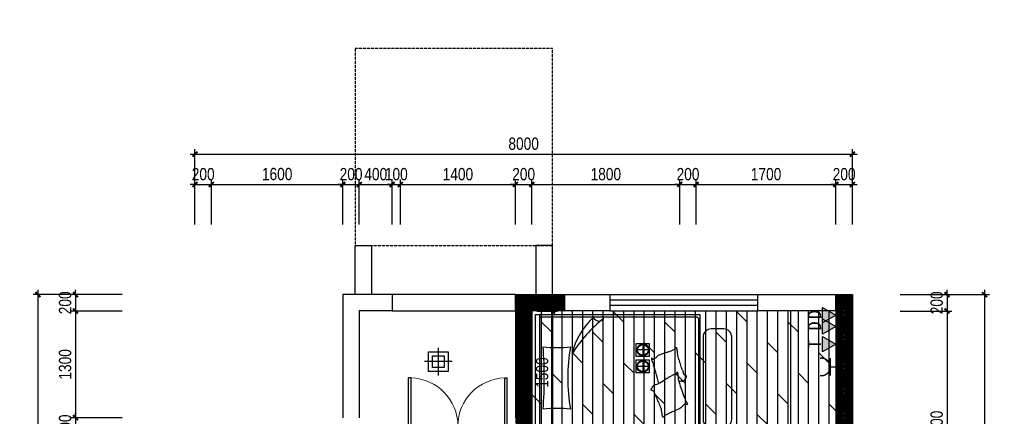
# Model space of a CAD drawing. Extents: x 160245 to 405305, y -111140 to 232735.
# Drawn here: x 268272 to 280173, y 5212 to 10061 of the extents above; entities that cross this region are included whole.
import ezdxf

# ---------------------------------------------------------------- set-up
doc = ezdxf.new("R2010")
doc.units = 0
doc.header["$LTSCALE"] = 10
doc.header["$MEASUREMENT"] = 0
doc.linetypes.add('HIDDEN', pattern=[0.375, 0.25, -0.125])
doc.layers.get('Defpoints').update_dxf_attribs({"color": 229})
for name, color, linetype in [('C-ceiling 天花', 153, 'Continuous'), ('C-Light 灯具', 107, 'Continuous'), ('Door 门', 107, 'Continuous'), ('P-floorpat地面', 8, 'Continuous'), ('P-Furniture 家具', 153, 'Continuous'), ('P-Make furniture 固定制作', 154, 'Continuous'), ('P-New Wall Size 隔墙尺寸', 8, 'Continuous'), ('P-O wall 原始墙体', 245, 'Continuous'), ('P-o 原建筑尺寸', 8, 'Continuous'), ('P-Stair 楼梯（原建筑设备）', 159, 'Continuous'), ('P-window 窗', 107, 'Continuous'), ('PW01-POWERPOINT___DATAPOIN', 2, 'Continuous'), ('插座说明', 2, 'Continuous')]:
    doc.layers.add(name, color=color, linetype=linetype)
doc.styles.add('PDC DIM', font='PMingLiU-ExtB.ttf', dxfattribs={"width": 0.85})
doc.styles.add('黑体', font='simhei.ttf')
doc.dimstyles.new('PDC-A2', dxfattribs={"dimscale": 0, "dimtxt": 2.5, "dimasz": 1, "dimexe": 1, "dimexo": 1, "dimgap": 0.7, "dimtad": 1, "dimdec": 0, "dimtxsty": 'PDC DIM', "dimblk": 'ARCHTICK', "dimcen": 1, "dimdle": 1, "dimclrd": 8, "dimclre": 8, "dimclrt": 9, "dimadec": 0, "dimazin": 0, "dimtfac": 1, "dimtdec": 0, "dimtix": 1, "dimtmove": 2, "dimatfit": 3, "dimldrblk": 'PDC A2 T R', "dimfxl": 10, "dimfxlon": 1, "dimarcsym": 0})
pattern_1 = [(45, (59491.276, 0), (-8.8388348, 8.8388348), [])]

# ---------------------------------------------------------------- blocks, each defined once
blk = doc.blocks.new('$DorLib2D$00000002')
for p, q in [((-0.5, 0), (-0.5, 0.4875)), ((-0.475, 0.4875), (-0.5, 0.4875)), ((-0.475, 0), (-0.475, 0.4875)), ((0.475, 0), (0.475, 0.4875)), ((0.475, 0.4875), (0.5, 0.4875)), ((0.5, 0), (0.5, 0.4875)), ((-0.5, 0), (-0.475, 0)), ((0.5, 0), (0.475, 0))]:
    blk.add_line(p, q)
at = {"lineweight": 13}
for centre, start, end in [((-0.4875, 0), 0, 88.53072), ((0.4875, 0), 91.46928, 180)]:
    blk.add_arc(centre, 0.4875, start, end, dxfattribs=at)
blk = doc.blocks.new('$WINLIB2D$00000001')
at = {"color": 0}
for points in [[(-0.5, 0.5), (-0.5, -0.5)], [(-0.5, 0.5), (0.5, 0.5)], [(0.5, -0.5), (0.5, 0.5)], [(0.5, 0.1667), (-0.5, 0.1667)], [(0.5, -0.1667), (-0.5, -0.1667)], [(-0.5, -0.5), (0.5, -0.5)]]:
    blk.add_lwpolyline(points, dxfattribs=at)
blk = doc.blocks.new('_ArchTick')
at = {"color": 0, "linetype": 'ByBlock', "const_width": 0.4}
blk.add_lwpolyline([(-0.5, -0.5), (0.5, 0.5)], dxfattribs=at)
blk = doc.blocks.new('*D1055')
at = {"layer": 'Defpoints', "color": 0, "transparency": 16777216}
for p in [(269583, 6709), (268953, 6509), (269583, 6509)]:
    blk.add_point(p, dxfattribs=at)
at = {"layer": 'P-o 原建筑尺寸', "color": 8, "lineweight": -2, "transparency": 16777216}
for p, q in [((269523, 6709), (268893, 6709)), ((268953, 6709), (268953, 6769)), ((268953, 6709), (268953, 6509)), ((269523, 6509), (268893, 6509)), ((268953, 6509), (268953, 6449))]:
    blk.add_line(p, q, dxfattribs=at)
at = {"layer": 'P-o 原建筑尺寸', "color": 8, "lineweight": -2, "transparency": 16777216, "xscale": 60, "yscale": 60, "zscale": 60}
for p, rotation in [((268953, 6709), 270), ((268953, 6509), 90)]:
    blk.add_blockref('_ArchTick', p, dxfattribs=dict(at, rotation=rotation))
at = {"layer": 'P-o 原建筑尺寸', "color": 9, "transparency": 16777216, "insert": (268827, 6609), "char_height": 150, "attachment_point": 5, "rotation": 90, "style": 'PDC DIM'}
blk.add_mtext('200', dxfattribs=at)
blk = doc.blocks.new('PDC A2 T R')
at = {"color": 0, "linetype": 'ByBlock'}
blk.add_line((0, 0), (-2, 0), dxfattribs=at)
for points in [[(-2.15, 0.89), (-1.49, 1.35), (-0.6, 0), (0, 0)], [(-2.15, -0.89), (-1.49, -1.35), (-0.6, 0), (0, 0)]]:
    blk.add_solid(points, dxfattribs=at)
blk = doc.blocks.new('*D1056')
at = {"layer": 'Defpoints', "color": 0, "transparency": 16777216}
for p in [(269583, 6509), (268953, 5209), (269583, 5209)]:
    blk.add_point(p, dxfattribs=at)
at = {"layer": 'P-o 原建筑尺寸', "color": 8, "lineweight": -2, "transparency": 16777216}
for p, q in [((268953, 6569), (268953, 5149)), ((269523, 6509), (268893, 6509)), ((269523, 5209), (268893, 5209))]:
    blk.add_line(p, q, dxfattribs=at)
at = {"layer": 'P-o 原建筑尺寸', "color": 8, "lineweight": -2, "transparency": 16777216, "xscale": 60, "yscale": 60, "zscale": 60}
for p, rotation in [((268953, 6509), 90), ((268953, 5209), 270)]:
    blk.add_blockref('_ArchTick', p, dxfattribs=dict(at, rotation=rotation))
at = {"layer": 'P-o 原建筑尺寸', "color": 9, "transparency": 16777216, "insert": (268827, 5859), "char_height": 150, "attachment_point": 5, "rotation": 90, "style": 'PDC DIM'}
blk.add_mtext('1300', dxfattribs=at)
blk = doc.blocks.new('*D1044')
at = {"layer": 'Defpoints', "color": 0, "transparency": 16777216}
for p in [(269583, 6709), (268496, -3991), (269583, -3991)]:
    blk.add_point(p, dxfattribs=at)
at = {"layer": 'P-o 原建筑尺寸', "color": 8, "lineweight": -2, "transparency": 16777216}
for p, q in [((269096, 6709), (268436, 6709)), ((268496, 6769), (268496, -4051)), ((269096, -3991), (268436, -3991))]:
    blk.add_line(p, q, dxfattribs=at)
at = {"layer": 'P-o 原建筑尺寸', "color": 8, "lineweight": -2, "transparency": 16777216, "xscale": 60, "yscale": 60, "zscale": 60}
for p, rotation in [((268496, 6709), 90), ((268496, -3991), 270)]:
    blk.add_blockref('_ArchTick', p, dxfattribs=dict(at, rotation=rotation))
at = {"layer": 'P-o 原建筑尺寸', "color": 9, "transparency": 16777216, "insert": (268371, 1359), "char_height": 150, "attachment_point": 5, "rotation": 90, "style": 'PDC DIM'}
blk.add_mtext('10700', dxfattribs=at)
blk = doc.blocks.new('*D1045')
at = {"layer": 'Defpoints', "color": 0, "transparency": 16777216}
for p in [(278929, 6709), (278929, 6509), (279559, 6509)]:
    blk.add_point(p, dxfattribs=at)
at = {"layer": 'P-o 原建筑尺寸', "color": 8, "lineweight": -2, "transparency": 16777216}
for p, q in [((278989, 6709), (279619, 6709)), ((279559, 6709), (279559, 6769)), ((279559, 6709), (279559, 6509)), ((278989, 6509), (279619, 6509)), ((279559, 6509), (279559, 6449))]:
    blk.add_line(p, q, dxfattribs=at)
at = {"layer": 'P-o 原建筑尺寸', "color": 8, "lineweight": -2, "transparency": 16777216, "xscale": 60, "yscale": 60, "zscale": 60}
for p, rotation in [((279559, 6709), 270), ((279559, 6509), 90)]:
    blk.add_blockref('_ArchTick', p, dxfattribs=dict(at, rotation=rotation))
at = {"layer": 'P-o 原建筑尺寸', "color": 9, "transparency": 16777216, "insert": (279434, 6609), "char_height": 150, "attachment_point": 5, "rotation": 90, "style": 'PDC DIM'}
blk.add_mtext('200', dxfattribs=at)
blk = doc.blocks.new('*D1046')
at = {"layer": 'Defpoints', "color": 0, "transparency": 16777216}
for p in [(278929, 6509), (278929, 3709), (279559, 3709)]:
    blk.add_point(p, dxfattribs=at)
at = {"layer": 'P-o 原建筑尺寸', "color": 8, "lineweight": -2, "transparency": 16777216}
for p, q in [((279559, 6569), (279559, 3649)), ((278989, 6509), (279619, 6509)), ((278989, 3709), (279619, 3709))]:
    blk.add_line(p, q, dxfattribs=at)
at = {"layer": 'P-o 原建筑尺寸', "color": 8, "lineweight": -2, "transparency": 16777216, "xscale": 60, "yscale": 60, "zscale": 60}
for p, rotation in [((279559, 6509), 90), ((279559, 3709), 270)]:
    blk.add_blockref('_ArchTick', p, dxfattribs=dict(at, rotation=rotation))
at = {"layer": 'P-o 原建筑尺寸', "color": 9, "transparency": 16777216, "insert": (279434, 5109), "char_height": 150, "attachment_point": 5, "rotation": 90, "style": 'PDC DIM'}
blk.add_mtext('2800', dxfattribs=at)
blk = doc.blocks.new('*D1054')
at = {"layer": 'Defpoints', "color": 0, "transparency": 16777216}
for p in [(278929, 6709), (278929, -3991), (280016, -3991)]:
    blk.add_point(p, dxfattribs=at)
at = {"layer": 'P-o 原建筑尺寸', "color": 8, "lineweight": -2, "transparency": 16777216}
for p, q in [((279416, 6709), (280076, 6709)), ((280016, 6769), (280016, -4051)), ((279416, -3991), (280076, -3991))]:
    blk.add_line(p, q, dxfattribs=at)
at = {"layer": 'P-o 原建筑尺寸', "color": 8, "lineweight": -2, "transparency": 16777216, "xscale": 60, "yscale": 60, "zscale": 60}
for p, rotation in [((280016, 6709), 90), ((280016, -3991), 270)]:
    blk.add_blockref('_ArchTick', p, dxfattribs=dict(at, rotation=rotation))
at = {"layer": 'P-o 原建筑尺寸', "color": 9, "transparency": 16777216, "insert": (279890, 1359), "char_height": 150, "attachment_point": 5, "rotation": 90, "style": 'PDC DIM'}
blk.add_mtext('10700', dxfattribs=at)
blk = doc.blocks.new('*D1061')
at = {"layer": 'Defpoints', "color": 0, "transparency": 16777216}
for p in [(270607, 8051), (270407, 7503), (270607, 7503)]:
    blk.add_point(p, dxfattribs=at)
at = {"layer": 'P-o 原建筑尺寸', "color": 8, "lineweight": -2, "transparency": 16777216}
for p, q in [((270407, 7563), (270407, 8111)), ((270607, 7563), (270607, 8111)), ((270407, 8051), (270347, 8051)), ((270407, 8051), (270607, 8051)), ((270607, 8051), (270667, 8051))]:
    blk.add_line(p, q, dxfattribs=at)
at = {"layer": 'P-o 原建筑尺寸', "color": 8, "lineweight": -2, "transparency": 16777216, "xscale": 60, "yscale": 60, "zscale": 60}
blk.add_blockref('_ArchTick', (270407, 8051), dxfattribs=at)
at = {"layer": 'P-o 原建筑尺寸', "color": 8, "lineweight": -2, "transparency": 16777216, "xscale": 60, "yscale": 60, "zscale": 60, "rotation": 180}
blk.add_blockref('_ArchTick', (270607, 8051), dxfattribs=at)
at = {"layer": 'P-o 原建筑尺寸', "color": 9, "transparency": 16777216, "insert": (270507, 8176), "char_height": 150, "attachment_point": 5, "style": 'PDC DIM'}
blk.add_mtext('200', dxfattribs=at)
blk = doc.blocks.new('*D1062')
at = {"layer": 'Defpoints', "color": 0, "transparency": 16777216}
for p in [(272207, 8051), (270607, 7503), (272207, 7503)]:
    blk.add_point(p, dxfattribs=at)
at = {"layer": 'P-o 原建筑尺寸', "color": 8, "lineweight": -2, "transparency": 16777216}
for p, q in [((270607, 7563), (270607, 8111)), ((272207, 7563), (272207, 8111)), ((270547, 8051), (272267, 8051))]:
    blk.add_line(p, q, dxfattribs=at)
at = {"layer": 'P-o 原建筑尺寸', "color": 8, "lineweight": -2, "transparency": 16777216, "xscale": 60, "yscale": 60, "zscale": 60, "rotation": 180}
blk.add_blockref('_ArchTick', (270607, 8051), dxfattribs=at)
at = {"layer": 'P-o 原建筑尺寸', "color": 8, "lineweight": -2, "transparency": 16777216, "xscale": 60, "yscale": 60, "zscale": 60}
blk.add_blockref('_ArchTick', (272207, 8051), dxfattribs=at)
at = {"layer": 'P-o 原建筑尺寸', "color": 9, "transparency": 16777216, "insert": (271407, 8177), "char_height": 150, "attachment_point": 5, "style": 'PDC DIM'}
blk.add_mtext('1600', dxfattribs=at)
blk = doc.blocks.new('*D1063')
at = {"layer": 'Defpoints', "color": 0, "transparency": 16777216}
for p in [(274307, 8051), (272907, 7503), (274307, 7503)]:
    blk.add_point(p, dxfattribs=at)
at = {"layer": 'P-o 原建筑尺寸', "color": 8, "lineweight": -2, "transparency": 16777216}
for p, q in [((272907, 7563), (272907, 8111)), ((274307, 7563), (274307, 8111)), ((272847, 8051), (274367, 8051))]:
    blk.add_line(p, q, dxfattribs=at)
at = {"layer": 'P-o 原建筑尺寸', "color": 8, "lineweight": -2, "transparency": 16777216, "xscale": 60, "yscale": 60, "zscale": 60, "rotation": 180}
blk.add_blockref('_ArchTick', (272907, 8051), dxfattribs=at)
at = {"layer": 'P-o 原建筑尺寸', "color": 8, "lineweight": -2, "transparency": 16777216, "xscale": 60, "yscale": 60, "zscale": 60}
blk.add_blockref('_ArchTick', (274307, 8051), dxfattribs=at)
at = {"layer": 'P-o 原建筑尺寸', "color": 9, "transparency": 16777216, "insert": (273607, 8176), "char_height": 150, "attachment_point": 5, "style": 'PDC DIM'}
blk.add_mtext('1400', dxfattribs=at)
blk = doc.blocks.new('*D1064')
at = {"layer": 'Defpoints', "color": 0, "transparency": 16777216}
for p in [(276307, 8051), (274507, 7503), (276307, 7503)]:
    blk.add_point(p, dxfattribs=at)
at = {"layer": 'P-o 原建筑尺寸', "color": 8, "lineweight": -2, "transparency": 16777216}
for p, q in [((274507, 7563), (274507, 8111)), ((276307, 7563), (276307, 8111)), ((274447, 8051), (276367, 8051))]:
    blk.add_line(p, q, dxfattribs=at)
at = {"layer": 'P-o 原建筑尺寸', "color": 8, "lineweight": -2, "transparency": 16777216, "xscale": 60, "yscale": 60, "zscale": 60, "rotation": 180}
blk.add_blockref('_ArchTick', (274507, 8051), dxfattribs=at)
at = {"layer": 'P-o 原建筑尺寸', "color": 8, "lineweight": -2, "transparency": 16777216, "xscale": 60, "yscale": 60, "zscale": 60}
blk.add_blockref('_ArchTick', (276307, 8051), dxfattribs=at)
at = {"layer": 'P-o 原建筑尺寸', "color": 9, "transparency": 16777216, "insert": (275407, 8176), "char_height": 150, "attachment_point": 5, "style": 'PDC DIM'}
blk.add_mtext('1800', dxfattribs=at)
blk = doc.blocks.new('*D1065')
at = {"layer": 'Defpoints', "color": 0, "transparency": 16777216}
for p in [(276507, 8051), (276307, 7503), (276507, 7503)]:
    blk.add_point(p, dxfattribs=at)
at = {"layer": 'P-o 原建筑尺寸', "color": 8, "lineweight": -2, "transparency": 16777216}
for p, q in [((276307, 7563), (276307, 8111)), ((276507, 7563), (276507, 8111)), ((276307, 8051), (276247, 8051)), ((276307, 8051), (276507, 8051)), ((276507, 8051), (276567, 8051))]:
    blk.add_line(p, q, dxfattribs=at)
at = {"layer": 'P-o 原建筑尺寸', "color": 8, "lineweight": -2, "transparency": 16777216, "xscale": 60, "yscale": 60, "zscale": 60}
blk.add_blockref('_ArchTick', (276307, 8051), dxfattribs=at)
at = {"layer": 'P-o 原建筑尺寸', "color": 8, "lineweight": -2, "transparency": 16777216, "xscale": 60, "yscale": 60, "zscale": 60, "rotation": 180}
blk.add_blockref('_ArchTick', (276507, 8051), dxfattribs=at)
at = {"layer": 'P-o 原建筑尺寸', "color": 9, "transparency": 16777216, "insert": (276407, 8176), "char_height": 150, "attachment_point": 5, "style": 'PDC DIM'}
blk.add_mtext('200', dxfattribs=at)
blk = doc.blocks.new('*D1066')
at = {"layer": 'Defpoints', "color": 0, "transparency": 16777216}
for p in [(278207, 8051), (276507, 7503), (278207, 7503)]:
    blk.add_point(p, dxfattribs=at)
at = {"layer": 'P-o 原建筑尺寸', "color": 8, "lineweight": -2, "transparency": 16777216}
for p, q in [((276507, 7563), (276507, 8111)), ((278207, 7563), (278207, 8111)), ((276447, 8051), (278267, 8051))]:
    blk.add_line(p, q, dxfattribs=at)
at = {"layer": 'P-o 原建筑尺寸', "color": 8, "lineweight": -2, "transparency": 16777216, "xscale": 60, "yscale": 60, "zscale": 60, "rotation": 180}
blk.add_blockref('_ArchTick', (276507, 8051), dxfattribs=at)
at = {"layer": 'P-o 原建筑尺寸', "color": 8, "lineweight": -2, "transparency": 16777216, "xscale": 60, "yscale": 60, "zscale": 60}
blk.add_blockref('_ArchTick', (278207, 8051), dxfattribs=at)
at = {"layer": 'P-o 原建筑尺寸', "color": 9, "transparency": 16777216, "insert": (277357, 8176), "char_height": 150, "attachment_point": 5, "style": 'PDC DIM'}
blk.add_mtext('1700', dxfattribs=at)
blk = doc.blocks.new('*D1068')
at = {"layer": 'Defpoints', "color": 0, "transparency": 16777216}
for p in [(278407, 8051), (278207, 7503), (278407, 7503)]:
    blk.add_point(p, dxfattribs=at)
at = {"layer": 'P-o 原建筑尺寸', "color": 8, "lineweight": -2, "transparency": 16777216}
for p, q in [((278207, 7563), (278207, 8111)), ((278407, 7563), (278407, 8111)), ((278207, 8051), (278147, 8051)), ((278207, 8051), (278407, 8051)), ((278407, 8051), (278467, 8051))]:
    blk.add_line(p, q, dxfattribs=at)
at = {"layer": 'P-o 原建筑尺寸', "color": 8, "lineweight": -2, "transparency": 16777216, "xscale": 60, "yscale": 60, "zscale": 60}
blk.add_blockref('_ArchTick', (278207, 8051), dxfattribs=at)
at = {"layer": 'P-o 原建筑尺寸', "color": 8, "lineweight": -2, "transparency": 16777216, "xscale": 60, "yscale": 60, "zscale": 60, "rotation": 180}
blk.add_blockref('_ArchTick', (278407, 8051), dxfattribs=at)
at = {"layer": 'P-o 原建筑尺寸', "color": 9, "transparency": 16777216, "insert": (278307, 8176), "char_height": 150, "attachment_point": 5, "style": 'PDC DIM'}
blk.add_mtext('200', dxfattribs=at)
blk = doc.blocks.new('*D1069')
at = {"layer": 'Defpoints', "color": 0, "transparency": 16777216}
for p in [(278407, 8421), (270407, 7503), (278407, 7503)]:
    blk.add_point(p, dxfattribs=at)
at = {"layer": 'P-o 原建筑尺寸', "color": 8, "lineweight": -2, "transparency": 16777216}
for p, q in [((270407, 7821), (270407, 8481)), ((278407, 7821), (278407, 8481)), ((270347, 8421), (278467, 8421))]:
    blk.add_line(p, q, dxfattribs=at)
at = {"layer": 'P-o 原建筑尺寸', "color": 8, "lineweight": -2, "transparency": 16777216, "xscale": 60, "yscale": 60, "zscale": 60, "rotation": 180}
blk.add_blockref('_ArchTick', (270407, 8421), dxfattribs=at)
at = {"layer": 'P-o 原建筑尺寸', "color": 8, "lineweight": -2, "transparency": 16777216, "xscale": 60, "yscale": 60, "zscale": 60}
blk.add_blockref('_ArchTick', (278407, 8421), dxfattribs=at)
at = {"layer": 'P-o 原建筑尺寸', "color": 9, "transparency": 16777216, "insert": (274407, 8547), "char_height": 150, "attachment_point": 5, "style": 'PDC DIM'}
blk.add_mtext('8000', dxfattribs=at)
blk = doc.blocks.new('*D1099')
at = {"layer": 'Defpoints', "color": 0, "transparency": 16777216}
for p in [(269583, 5209), (268953, 5009), (269583, 5009)]:
    blk.add_point(p, dxfattribs=at)
at = {"layer": 'P-o 原建筑尺寸', "color": 8, "lineweight": -2, "transparency": 16777216}
for p, q in [((268953, 5209), (268953, 5269)), ((269523, 5209), (268893, 5209)), ((268953, 5209), (268953, 5009)), ((269523, 5009), (268893, 5009)), ((268953, 5009), (268953, 4949))]:
    blk.add_line(p, q, dxfattribs=at)
at = {"layer": 'P-o 原建筑尺寸', "color": 8, "lineweight": -2, "transparency": 16777216, "xscale": 60, "yscale": 60, "zscale": 60}
for p, rotation in [((268953, 5209), 270), ((268953, 5009), 90)]:
    blk.add_blockref('_ArchTick', p, dxfattribs=dict(at, rotation=rotation))
at = {"layer": 'P-o 原建筑尺寸', "color": 9, "transparency": 16777216, "insert": (268827, 5109), "char_height": 150, "attachment_point": 5, "rotation": 90, "style": 'PDC DIM'}
blk.add_mtext('200', dxfattribs=at)
blk = doc.blocks.new('*D1106')
at = {"layer": 'Defpoints', "color": 0, "transparency": 16777216}
for p in [(274507, 8051), (274307, 7503), (274507, 7503)]:
    blk.add_point(p, dxfattribs=at)
at = {"layer": 'P-o 原建筑尺寸', "color": 8, "lineweight": -2, "transparency": 16777216}
for p, q in [((274307, 7563), (274307, 8111)), ((274507, 7563), (274507, 8111)), ((274307, 8051), (274247, 8051)), ((274307, 8051), (274507, 8051)), ((274507, 8051), (274567, 8051))]:
    blk.add_line(p, q, dxfattribs=at)
at = {"layer": 'P-o 原建筑尺寸', "color": 8, "lineweight": -2, "transparency": 16777216, "xscale": 60, "yscale": 60, "zscale": 60}
blk.add_blockref('_ArchTick', (274307, 8051), dxfattribs=at)
at = {"layer": 'P-o 原建筑尺寸', "color": 8, "lineweight": -2, "transparency": 16777216, "xscale": 60, "yscale": 60, "zscale": 60, "rotation": 180}
blk.add_blockref('_ArchTick', (274507, 8051), dxfattribs=at)
at = {"layer": 'P-o 原建筑尺寸', "color": 9, "transparency": 16777216, "insert": (274407, 8176), "char_height": 150, "attachment_point": 5, "style": 'PDC DIM'}
blk.add_mtext('200', dxfattribs=at)
blk = doc.blocks.new('*D1107')
at = {"layer": 'Defpoints', "color": 0, "transparency": 16777216}
for p in [(272407, 8051), (272207, 7503), (272407, 7503)]:
    blk.add_point(p, dxfattribs=at)
at = {"layer": 'P-o 原建筑尺寸', "color": 8, "lineweight": -2, "transparency": 16777216}
for p, q in [((272207, 7563), (272207, 8111)), ((272407, 7563), (272407, 8111)), ((272207, 8051), (272147, 8051)), ((272207, 8051), (272407, 8051)), ((272407, 8051), (272467, 8051))]:
    blk.add_line(p, q, dxfattribs=at)
at = {"layer": 'P-o 原建筑尺寸', "color": 8, "lineweight": -2, "transparency": 16777216, "xscale": 60, "yscale": 60, "zscale": 60}
blk.add_blockref('_ArchTick', (272207, 8051), dxfattribs=at)
at = {"layer": 'P-o 原建筑尺寸', "color": 8, "lineweight": -2, "transparency": 16777216, "xscale": 60, "yscale": 60, "zscale": 60, "rotation": 180}
blk.add_blockref('_ArchTick', (272407, 8051), dxfattribs=at)
at = {"layer": 'P-o 原建筑尺寸', "color": 9, "transparency": 16777216, "insert": (272307, 8176), "char_height": 150, "attachment_point": 5, "style": 'PDC DIM'}
blk.add_mtext('200', dxfattribs=at)
blk = doc.blocks.new('*D1108')
at = {"layer": 'Defpoints', "color": 0, "transparency": 16777216}
for p in [(272807, 8051), (272407, 7503), (272807, 7503)]:
    blk.add_point(p, dxfattribs=at)
at = {"layer": 'P-o 原建筑尺寸', "color": 8, "lineweight": -2, "transparency": 16777216}
for p, q in [((272407, 7563), (272407, 8111)), ((272807, 7563), (272807, 8111)), ((272347, 8051), (272867, 8051))]:
    blk.add_line(p, q, dxfattribs=at)
at = {"layer": 'P-o 原建筑尺寸', "color": 8, "lineweight": -2, "transparency": 16777216, "xscale": 60, "yscale": 60, "zscale": 60, "rotation": 180}
blk.add_blockref('_ArchTick', (272407, 8051), dxfattribs=at)
at = {"layer": 'P-o 原建筑尺寸', "color": 8, "lineweight": -2, "transparency": 16777216, "xscale": 60, "yscale": 60, "zscale": 60}
blk.add_blockref('_ArchTick', (272807, 8051), dxfattribs=at)
at = {"layer": 'P-o 原建筑尺寸', "color": 9, "transparency": 16777216, "insert": (272607, 8176), "char_height": 150, "attachment_point": 5, "style": 'PDC DIM'}
blk.add_mtext('400', dxfattribs=at)
blk = doc.blocks.new('*D1109')
at = {"layer": 'Defpoints', "color": 0, "transparency": 16777216}
for p in [(272907, 8051), (272807, 7503), (272907, 7503)]:
    blk.add_point(p, dxfattribs=at)
at = {"layer": 'P-o 原建筑尺寸', "color": 8, "lineweight": -2, "transparency": 16777216}
for p, q in [((272807, 7563), (272807, 8111)), ((272907, 7563), (272907, 8111)), ((272807, 8051), (272747, 8051)), ((272807, 8051), (272907, 8051)), ((272907, 8051), (272967, 8051))]:
    blk.add_line(p, q, dxfattribs=at)
at = {"layer": 'P-o 原建筑尺寸', "color": 8, "lineweight": -2, "transparency": 16777216, "xscale": 60, "yscale": 60, "zscale": 60}
blk.add_blockref('_ArchTick', (272807, 8051), dxfattribs=at)
at = {"layer": 'P-o 原建筑尺寸', "color": 8, "lineweight": -2, "transparency": 16777216, "xscale": 60, "yscale": 60, "zscale": 60, "rotation": 180}
blk.add_blockref('_ArchTick', (272907, 8051), dxfattribs=at)
at = {"layer": 'P-o 原建筑尺寸', "color": 9, "transparency": 16777216, "insert": (272857, 8176), "char_height": 150, "attachment_point": 5, "style": 'PDC DIM'}
blk.add_mtext('100', dxfattribs=at)
blk = doc.blocks.new('*D2157')
at = {"layer": 'Defpoints', "color": 0, "transparency": 16777216}
for p in [(279213, 50509), (280113, 0), (279213, -357)]:
    blk.add_point(p, dxfattribs=at)
at = {"layer": 'P-New Wall Size 隔墙尺寸', "color": 8, "lineweight": -2, "transparency": 16777216}
for p, q in [((279213, 243), (279213, -417)), ((280113, -60), (280113, -417)), ((280173, -357), (279153, -357))]:
    blk.add_line(p, q, dxfattribs=at)
at = {"layer": 'P-New Wall Size 隔墙尺寸', "color": 8, "lineweight": -2, "transparency": 16777216, "xscale": 59.99999999999999, "yscale": 59.99999999999999, "zscale": 59.99999999999999, "rotation": 180}
blk.add_blockref('_ArchTick', (279213, -357), dxfattribs=at)
at = {"layer": 'P-New Wall Size 隔墙尺寸', "color": 8, "lineweight": -2, "transparency": 16777216, "xscale": 59.99999999999999, "yscale": 59.99999999999999, "zscale": 59.99999999999999}
blk.add_blockref('_ArchTick', (280113, -357), dxfattribs=at)
at = {"layer": 'P-New Wall Size 隔墙尺寸', "color": 9, "transparency": 16777216, "insert": (279663, -230), "char_height": 150, "attachment_point": 5, "style": 'PDC DIM'}
blk.add_mtext('900', dxfattribs=at)
blk = doc.blocks.new('*D2183')
at = {"layer": 'Defpoints', "color": 0, "transparency": 16777216}
for p in [(274507, 6509), (274507, 5009), (274759, 5009)]:
    blk.add_point(p, dxfattribs=at)
at = {"layer": 'P-New Wall Size 隔墙尺寸', "color": 8, "lineweight": -2, "transparency": 16777216}
for p, q in [((274759, 6569), (274759, 4949)), ((274567, 6509), (274819, 6509)), ((274567, 5009), (274819, 5009))]:
    blk.add_line(p, q, dxfattribs=at)
at = {"layer": 'P-New Wall Size 隔墙尺寸', "color": 8, "lineweight": -2, "transparency": 16777216, "xscale": 60.00000000000001, "yscale": 60.00000000000001, "zscale": 60.00000000000001}
for p, rotation in [((274759, 6509), 90), ((274759, 5009), 270)]:
    blk.add_blockref('_ArchTick', p, dxfattribs=dict(at, rotation=rotation))
at = {"layer": 'P-New Wall Size 隔墙尺寸', "color": 9, "transparency": 16777216, "insert": (274632, 5759), "char_height": 150, "attachment_point": 5, "rotation": 90, "style": 'PDC DIM'}
blk.add_mtext('1500', dxfattribs=at)
blk = doc.blocks.new('ccc')
at = {"const_width": 15}
blk.add_lwpolyline([(382671, 218631, -0.040743), (382669, 218646, -1), (382854, 218646, -0.040743), (382853, 218631, -0.040743)], format="xyb", dxfattribs=at)
for points in [[(382854, 218739), (382669, 218739)], [(382762, 218739), (382762, 218799)]]:
    blk.add_lwpolyline(points, dxfattribs=at)
blk = doc.blocks.new('065406')
blk.add_hatch(color=256).paths.add_polyline_path([(1093513.7, 399104.5), (1093473.7, 399035.2), (1093553.7, 399035.2)])
for p, q in [((1093513.7, 399104.5), (1093473.7, 399035.2)), ((1093553.7, 399035.2), (1093513.7, 399104.5)), ((1093473.7, 399035.2), (1093553.7, 399035.2))]:
    blk.add_line(p, q)
blk = doc.blocks.new('A$C0A7066EA')
at = {"layer": 'PW01-POWERPOINT___DATAPOIN', "linetype": 'ByBlock', "xscale": -1.293600001190498, "yscale": 1.293599999326034, "zscale": 1.2936, "rotation": 180}
blk.add_blockref('065406', (-1414517.6, 516281.6), dxfattribs=at)
at = {"layer": 'PW01-POWERPOINT___DATAPOIN', "linetype": 'ByBlock', "style": '黑体'}
blk.add_text('T', height=90, dxfattribs=at).set_placement((21.9, 99.8))
blk = doc.blocks.new('A$C26F260E4')
at = {"layer": 'PW01-POWERPOINT___DATAPOIN', "linetype": 'ByBlock', "xscale": -1.293600001190498, "yscale": 1.293599999326034, "zscale": 1.2936, "rotation": 180}
blk.add_blockref('065406', (-1414517.6, 516281.6), dxfattribs=at)
at = {"layer": 'PW01-POWERPOINT___DATAPOIN', "linetype": 'ByBlock', "style": '黑体'}
blk.add_text('D', height=90, dxfattribs=at).set_placement((24.9, 99.5))
blk = doc.blocks.new('A$C5E9F6CC6')
at = {"layer": 'C-Light 灯具'}
for p, q in [((140, 280), (140, 0)), ((280, 140), (0, 140))]:
    blk.add_line(p, q, dxfattribs=at)
for points in [[(40, 240), (240, 240), (240, 40), (40, 40)], [(80, 200), (200, 200), (200, 80), (80, 80)]]:
    blk.add_lwpolyline(points, close=True, dxfattribs=at)
blk = doc.blocks.new('ceiling light100')
for p, q in [((-26.4, 0), (26.4, 0)), ((0, -26.4), (0, 26.4))]:
    blk.add_line(p, q)
blk.add_lwpolyline([(-26.4, 26.4), (26.4, 26.4), (26.4, -26.4), (-26.4, -26.4)], close=True)
for radius in [24, 21.6]:
    blk.add_circle((0, 0), radius)

msp = doc.modelspace()

# ---------------------------------------------------------------- hatches: boundary and pattern name
at = {"layer": 'P-floorpat地面'}
h = msp.add_hatch(dxfattribs=at)
h.set_pattern_fill('DOLMIT', color=250, scale=500, angle=90)
h.paths.add_polyline_path([(274306.9, 5009.4), (272606.9, 5009.4), (272606.9, 3709.4), (272956.9, 3709.4), (272956.9, 1309.4), (270606.9, 1309.4), (270606.9, -2990.6), (271406.9, -2990.6), (271406.9, -3790.6), (273506.9, -3790.6), (273506.9, -2990.6), (278206.9, -2990.6), (278206.9, 509.4), (275606.9, 509.4), (275606.9, 709.4), (276306.9, 709.4), (276306.9, 1779.4), (275506.9, 1779.4), (275506.9, 1509.4), (274456.9, 1509.4), (274456.9, 2709.4), (274356.9, 2709.4), (274356.9, 3509.4), (274306.9, 3509.4), (274306.9, 3809.4), (274506.9, 3809.4), (274506.9, 3709.4), (277356.9, 3709.4), (278206.9, 3709.4), (278206.9, 6509.4), (274506.9, 6509.4), (274506.9, 4609.4), (274306.9, 4609.4)])
at = {"layer": 'P-O wall 原始墙体'}
h = msp.add_hatch(dxfattribs=at)
h.set_pattern_fill('ANSI31', color=256, scale=100, style=0)
h.set_pattern_definition(pattern_1)
h.paths.add_polyline_path([(274506.9, 6379.6), (274506.9, 6509.4), (274906.9, 6509.4), (274906.9, 6709.4), (274306.9, 6709.4), (274306.9, 5209.4), (274306.9, 5009.4), (274506.9, 5009.4)])
h = msp.add_hatch(dxfattribs=at)
h.set_pattern_fill('ANSI31', color=256, scale=100, style=0)
h.set_pattern_definition(pattern_1)
h.paths.add_polyline_path([(278406.9, 6709.4), (278206.9, 6709.4), (278206.9, 6509.4), (278206.9, 3709.4), (278206.9, 3509.4), (278406.9, 3509.4)])

# ---------------------------------------------------------------- linework, layer by layer
at = {"layer": 'C-ceiling 天花'}
msp.add_lwpolyline([(272806.9, 6509.4), (274306.9, 6509.4), (274306.9, 6709.4), (272806.9, 6709.4)], close=True, dxfattribs=at)
at = {"layer": 'P-Furniture 家具'}
msp.add_line((274602.2, 4966.7), (274602.2, 6466.7), dxfattribs=at)
at = {"layer": 'P-Furniture 家具', "color": 8}
for p, q in [((276517.7, 6432.6), (274602.2, 6432.6)), ((276537.7, 5021.7), (276537.7, 6408.6)), ((274996.2, 5990.9), (274996.2, 4966.7))]:
    msp.add_line(p, q, dxfattribs=at)
at = {"layer": 'P-Furniture 家具'}
msp.add_lwpolyline([(274549.9, 6466.7), (276549.9, 6466.7), (276549.9, 4966.7), (274549.9, 4966.7)], close=True, dxfattribs=at)
msp.add_lwpolyline([(276689.8, 5090.8), (276839.8, 5090.8, 0.4142136), (276939.8, 5190.8), (276939.8, 6190.8, 0.4142136), (276839.8, 6290.8), (276689.8, 6290.8, 0.4142136), (276589.8, 6190.8), (276589.8, 5190.8, 0.4142136)], format="xyb", close=True, dxfattribs=at)
at = {"layer": 'P-Furniture 家具', "color": 8}
for points in [[(274978.4, 5312.6, 0.0585956), (274644.2, 5312.6, 0.0371482), (274644.2, 6073, 0.052163), (274978.4, 6073, 0.0937658)], [(276133.3, 5238.3, 0.1013919), (276114.1, 5220.5, -0.223768), (276103.7, 5214.8, -0.2555795), (276099.9, 5217.5, -0.0815627), (276094.8, 5232.1, -0.0718052), (276093.7, 5248.5, 0.0699853), (276092.5, 5265.3, 0.0354599), (276078.6, 5321.3, 0.0294323), (276054.6, 5385.6, 0.0015539), (276041.1, 5416.4, -0.00152), (276027.3, 5448, -0.0047351), (276013.5, 5480.6, 0.0038205), (275996.4, 5521.2, 0.2960011), (275969.2, 5539.8, -0.6497743), (275960.7, 5559.6, -0.0231899), (275964.1, 5564.3, 0.0288001), (275966.9, 5568, 0.0057267), (275971.1, 5574.8, -0.0043581), (275976.6, 5583.6, -0.027528), (275989, 5601.1, -0.0462142), (275997.6, 5610.2, -0.1941211), (276010.7, 5614.1, 0.1337189), (276029.8, 5617, 0.011505), (276063.7, 5634.8, 0.0088818), (276106.8, 5660.1, 0.0124257), (276161.4, 5695.8, -0.0336124), (276182.1, 5707.9), (276227.2, 5730), (276261.9, 5747.1, 0.2243411), (276272.6, 5761, -0.7227715), (276279.7, 5761.2, -0.103513), (276280.1, 5757.6, 0.0534647), (276280.3, 5750.6, 0.0301093), (276284, 5728.5, -0.0314365), (276287.5, 5707.3, -0.05324), (276287.8, 5692.8, 0.0551795), (276288.2, 5678.8, 0.056271), (276293.5, 5654.5, 0.0108003), (276334.6, 5533.8, 0.0045599), (276364.8, 5452.3, 0.0112502), (276378, 5419.7, 0.069394), (276388, 5402.5, -0.0797563), (276396.5, 5387.3, -0.1063995), (276399.1, 5373.4, -0.3286421), (276396.6, 5369.3, -0.2995468), (276391.3, 5371.1, 0.1899166), (276383.9, 5375.7, 0.0335175), (276375.7, 5376.1, 0.0756271), (276372.1, 5375.3, 0.0534886), (276366, 5371.9, 0.0178379), (276349.2, 5358.7, 0.0383936), (276330.9, 5340.5, -0.0595291), (276318.6, 5329.3, -0.0359426), (276298.4, 5317.3, -0.011245), (276231.1, 5286.3, -0.0062027), (276200.2, 5273.6, 0.0107832), (276182.4, 5266.1, 0.0194848), (276172.1, 5260.8, 0.0050616)]]:
    msp.add_lwpolyline(points, format="xyb", close=True, dxfattribs=at)
for centre, radius, start, end in [((275841.2, 5790.4), 868.5, 132.31328, 166.65159), ((275322.8, 6458.1), 71, 201.06587, 326.83428), ((276443.2, 5075.1), 1712.5, 128.28696, 147.67208)]:
    msp.add_arc(centre, radius, start, end, dxfattribs=at)
at = {"layer": 'P-Furniture 家具', "color": 8, "extrusion": (0, 0, -1)}
msp.add_ellipse((276517.7, 6408.6), major_axis=(0, -24), ratio=0.8333333, start_param=3.1415927, end_param=4.712389, dxfattribs=at)
at = {"layer": 'P-Furniture 家具', "color": 8}
for centre, major_axis, ratio, start_param, end_param in [((275932.5, 6098.9), (0, 186.2), 0.8333333, 3.6809977, 3.8344966), ((276073, 5895.8), (0, 77.8), 0.8333333, 0.4550683, 0.6929039), ((276113.6, 5796.2), (0, 188.7), 0.8333333, 0.3113597, 0.4550683), ((276556.4, 4145.3), (0, -1922.9), 0.8333333, 3.4079743, 3.4529524), ((276481.6, 4474), (0, 1582.2), 0.8333333, 0.2415711, 0.2663816), ((275439.6, 8409.6), (701, -2407.5), 0.4711085, 0.0227183, 0.0857195), ((276212.6, 6106.5), (0, -72.5), 0.8333333, 0.3828781, 0.7870645), ((276264.9, 6044), (0, -16.1), 0.8333333, 3.0480911, 3.9286571), ((276265.7, 6054.4), (0, -5.57), 0.8333333, 2.0471989, 3.0480911), ((276233.6, 6034.6), (0, 48.9), 0.8333333, -1.419924, -1.0943937), ((276323.9, 6017.3), (0, -60.5), 0.8333333, 4.5765325, 4.8560181), ((276226.5, 6033.3), (0, -57.5), 0.8333333, 1.4349399, 1.7216687), ((276614.5, 6067.7), (0, 412.8), 0.8333333, 1.7144254, 1.8562057), ((276763.1, 6120.1), (0, 598.7), 0.8333333, 1.8562057, 1.9739011), ((275989.6, 5926.7), (0, 33.8), 0.8333333, 1.5018845, 1.9258872), ((275965, 5928.7), (0, 4.26), 0.8333333, 0.2317945, 1.5018845), ((276008.3, 5935), (0, -57.7), 0.8333333, -1.2157054, -0.8973543), ((275965.4, 5927), (0, 6.04), 0.8333333, -0.9323693, 0.2317945), ((275978.5, 5938.7), (0, 13.6), 0.8333333, 2.2092234, 2.9599494), ((275921.1, 5851.5), (0, -76), 0.8333333, 1.9671068, 2.2442384), ((275987.6, 5998.1), (0, -74), 0.8333333, -0.1816433, -0.0476234), ((275361.8, 5570.7), (0, 803.6), 0.8333333, -1.2194848, -1.1744858), ((275985.2, 5938.8), (0, -14.7), 0.8333333, -0.0476234, 0.2543103), ((275980.4, 5961.2), (0, -37.8), 0.8333333, 0.2543103, 0.4680611), ((272164.1, 4164.3), (0, -4890.5), 0.8333333, 1.9038683, 1.9221079), ((275867.6, 6229), (0, 337.9), 0.8333333, 3.6096538, 3.6809977), ((280600.5, 8083.9), (0, -5604.8), 0.8333333, -1.1676916, -1.1614759), ((271837.4, 3521.9), (0, -5857.8), 0.8333333, 1.9740368, 1.9801168), ((273637.8, 4776.1), (0, -3019.2), 0.8333333, 1.8606687, 1.9038683), ((274843.8, 5061), (0, -1935.6), 0.8333333, 1.9550964, 1.9740368), ((278636.2, 6901.4), (0, -2973.3), 0.8333333, -1.1864963, -1.1712144), ((276380, 5758.1), (0, 34.4), 0.8333333, 1.9703782, 3.1215146), ((276379.2, 5711.4), (0, 12.2), 0.8333333, 3.958241, 6.2631072), ((275959.5, 5607.1), (0, -111.9), 0.8333333, 1.7581856, 1.8606687), ((276562.9, 4734.4), (0, -965.2), 0.8333333, 3.4561069, 3.4792228), ((276325.4, 5610.4), (0, 44), 0.8333333, -0.2172073, 0.3145142), ((276337.2, 5674.5), (0, -21.7), 0.8333333, -0.2172073, 0.5497384), ((276314.3, 5719.4), (0, 74.3), 0.8333333, 3.6913311, 3.8760564), ((276239.2, 5819.3), (0, -208.9), 0.8333333, 0.7344638, 0.8445478), ((275974.3, 6101.6), (0, 634.1), 0.8333333, 3.9861405, 4.0035727), ((276607.7, 5449.8), (0, -367.2), 0.8333333, 3.9806663, 4.0035727), ((276406.9, 5666.2), (0, 43.4), 0.8333333, 0.7239052, 0.8390736), ((276346, 5748.8), (0, 66.9), 0.8333333, 3.8654979, 3.958241)]:
    msp.add_ellipse(centre, major_axis=major_axis, ratio=ratio, start_param=start_param, end_param=end_param, dxfattribs=at)
at = {"layer": 'P-Make furniture 固定制作'}
msp.add_line((277656.9, 3709.4), (277656.9, 6509.4), dxfattribs=at)
at = {"layer": 'P-O wall 原始墙体'}
for p, q in [((272206.9, 6709.4), (272206.9, 5209.4)), ((272806.9, 6709.4), (272206.9, 6709.4)), ((272806.9, 6709.4), (272806.9, 6509.4)), ((274306.9, 6709.4), (274306.9, 5209.4)), ((274306.9, 6709.4), (275456.9, 6709.4)), ((274906.9, 6509.4), (274906.9, 6709.4)), ((275456.9, 6709.4), (275456.9, 6509.4)), ((277256.9, 6509.4), (277256.9, 6709.4)), ((277256.9, 6709.4), (278406.9, 6709.4)), ((278206.9, 6509.4), (278206.9, 6709.4)), ((278406.9, 6709.4), (278406.9, 3509.4)), ((272406.9, 6509.4), (272406.9, 5209.4)), ((272806.9, 6509.4), (272406.9, 6509.4)), ((274506.9, 6509.4), (274506.9, 5009.4)), ((275456.9, 6509.4), (274506.9, 6509.4)), ((278206.9, 6509.4), (277256.9, 6509.4)), ((278206.9, 6509.4), (278206.9, 3709.4))]:
    msp.add_line(p, q, dxfattribs=at)
for points in [[(272356.9, 7309.4), (272556.9, 7309.4), (272556.9, 6709.4), (272356.9, 6709.4)], [(274756.9, 7309.4), (274556.9, 7309.4), (274556.9, 6709.4), (274756.9, 6709.4)]]:
    msp.add_lwpolyline(points, close=True, dxfattribs=at)
at = {"layer": 'P-Stair 楼梯（原建筑设备）'}
msp.add_line((274306.9, 6709.4), (272806.9, 6709.4), dxfattribs=at)
at = {"layer": 'P-Stair 楼梯（原建筑设备）', "linetype": 'HIDDEN'}
msp.add_lwpolyline([(274756.9, 9709.4), (272356.9, 9709.4), (272356.9, 7309.4), (274756.9, 7309.4)], close=True, dxfattribs=at)

# ---------------------------------------------------------------- block references
at = {"layer": 'C-Light 灯具', "xscale": 3.00000018821085, "yscale": 3.00000018821085, "zscale": 3.00000018821085, "rotation": 180.020297833377}
for p in [(275856.9, 6034.4), (275856.9, 5834.4)]:
    msp.add_blockref('ceiling light100', p, dxfattribs=at)
at = {"layer": 'C-Light 灯具', "xscale": 1.199999990503784, "yscale": 1.199999990503784, "zscale": 1.199999990503784}
msp.add_blockref('A$C5E9F6CC6', (273199.8, 5725), dxfattribs=at)
at = {"layer": 'Door 门', "extrusion": (0, 0, -1), "xscale": 1200, "yscale": 1200, "zscale": -1200}
msp.add_blockref('$DorLib2D$00000002', (-273606.9, 5109.4), dxfattribs=at)
at = {"layer": 'P-window 窗', "xscale": 1800, "yscale": 200, "zscale": -1800}
msp.add_blockref('$WINLIB2D$00000001', (276356.9, 6609.4), dxfattribs=at)
at = {"layer": '插座说明', "xscale": 1.79999999998472, "yscale": 1.79999999998472, "zscale": 1.79999999998472, "rotation": 90}
for name, p in [('A$C26F260E4', (278206.9, 6366.9)), ('A$C26F260E4', (278206.9, 6227.2)), ('A$C0A7066EA', (278206.9, 6011.8))]:
    msp.add_blockref(name, p, dxfattribs=at)
at = {"layer": '插座说明', "linetype": 'ByBlock', "xscale": 1.164240001126018, "yscale": 1.164240001126018, "zscale": 1.164240001126018, "rotation": 270}
msp.add_blockref('ccc', (23472.9, 451454), dxfattribs=at)

# ---------------------------------------------------------------- dimensions: what is measured, and where the dimension line sits
at = {"layer": 'P-New Wall Size 隔墙尺寸'}
dim = msp.add_linear_dim(base=(279212.8, -356.6), p1=(280112.8, 0), p2=(279212.8, 50509.4), dimstyle='PDC-A2', override={"dimscale": 60}, dxfattribs=at)
dim.commit()
dim.dimension.update_dxf_attribs({"geometry": '*D2157', "text_midpoint": (279662.8, -230.1)})
dim = msp.add_linear_dim(base=(274759.2, 5009.4), p1=(274506.9, 6509.4), p2=(274506.9, 5009.4), angle=90, dimstyle='PDC-A2', override={"dimscale": 60}, dxfattribs=at)
dim.commit()
dim.dimension.update_dxf_attribs({"geometry": '*D2183', "text_midpoint": (274632.3, 5759.4)})
at = {"layer": 'P-o 原建筑尺寸'}
for base, p1, p2, picture, middle in [((278406.9, 8421.2), (270406.9, 7503), (278406.9, 7503), '*D1069', (274406.9, 8546.7)), ((270606.9, 8050.6), (270406.9, 7503), (270606.9, 7503), '*D1061', (270506.9, 8176.1)), ((272206.9, 8050.6), (270606.9, 7503), (272206.9, 7503), '*D1062', (271406.9, 8177.1)), ((272406.9, 8050.6), (272206.9, 7503), (272406.9, 7503), '*D1107', (272306.9, 8176.1)), ((272806.9, 8050.6), (272406.9, 7503), (272806.9, 7503), '*D1108', (272606.9, 8176.1)), ((272906.9, 8050.6), (272806.9, 7503), (272906.9, 7503), '*D1109', (272856.9, 8176.1)), ((274306.9, 8050.6), (272906.9, 7503), (274306.9, 7503), '*D1063', (273606.9, 8176.1)), ((274506.9, 8050.6), (274306.9, 7503), (274506.9, 7503), '*D1106', (274406.9, 8176.1)), ((276306.9, 8050.6), (274506.9, 7503), (276306.9, 7503), '*D1064', (275406.9, 8176.1)), ((276506.9, 8050.6), (276306.9, 7503), (276506.9, 7503), '*D1065', (276406.9, 8176.1)), ((278206.9, 8050.6), (276506.9, 7503), (278206.9, 7503), '*D1066', (277356.9, 8176.1)), ((278406.9, 8050.6), (278206.9, 7503), (278406.9, 7503), '*D1068', (278306.9, 8176.1))]:
    dim = msp.add_linear_dim(base=base, p1=p1, p2=p2, dimstyle='PDC-A2', override={"dimscale": 60}, dxfattribs=at)
    dim.commit()
    dim.dimension.update_dxf_attribs({"geometry": picture, "text_midpoint": middle})
for base, p1, p2, picture, middle in [((268496.2, -3990.6), (269583.5, 6709.4), (269583.5, -3990.6), '*D1044', (268370.7, 1359.4)), ((268952.7, 6509.4), (269583.5, 6709.4), (269583.5, 6509.4), '*D1055', (268827.2, 6609.4)), ((279559.4, 6509.4), (278928.6, 6709.4), (278928.6, 6509.4), '*D1045', (279433.9, 6609.4)), ((280015.9, -3990.6), (278928.6, 6709.4), (278928.6, -3990.6), '*D1054', (279890.4, 1359.4)), ((268952.7, 5209.4), (269583.5, 6509.4), (269583.5, 5209.4), '*D1056', (268827.2, 5859.4)), ((279559.4, 3709.4), (278928.6, 6509.4), (278928.6, 3709.4), '*D1046', (279433.9, 5109.4)), ((268952.7, 5009.4), (269583.5, 5209.4), (269583.5, 5009.4), '*D1099', (268827.2, 5109.4))]:
    dim = msp.add_linear_dim(base=base, p1=p1, p2=p2, angle=90, dimstyle='PDC-A2', override={"dimscale": 60}, dxfattribs=at)
    dim.commit()
    dim.dimension.update_dxf_attribs({"geometry": picture, "text_midpoint": middle})

doc.saveas('drawing.dxf')
